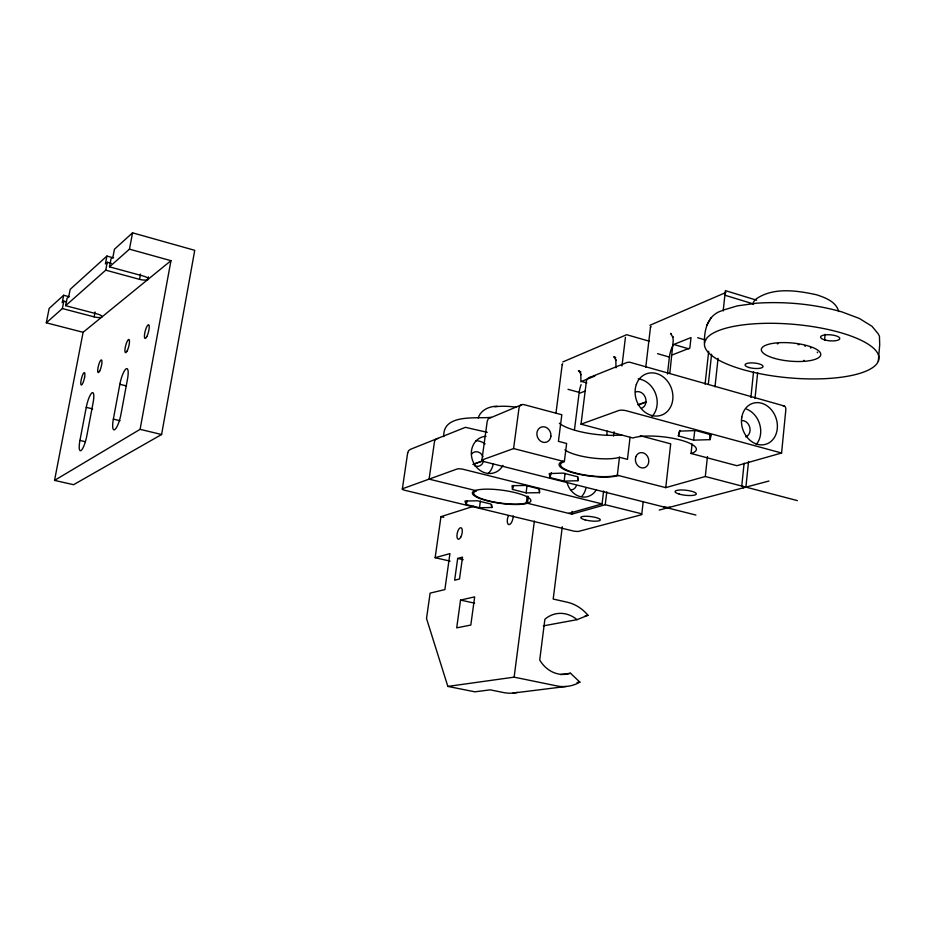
<?xml version="1.0" encoding="UTF-8"?>
<svg xmlns="http://www.w3.org/2000/svg" width="926" height="926" viewBox="0 0 926 926"><rect width="100%" height="100%" fill="white"/><g stroke="black" fill="none" stroke-linecap="round" stroke-linejoin="round"><path stroke-width="1.39" d="M616.01 367.807L615.825 359.693L615.975 360.48L614.054 356.626L615.755 357.737L613.996 357.008M580.926 381.859L580.822 373.965L580.984 374.717L579.248 370.932L580 371.581M878.276 361.36A87.553 26.854 5 0 0 757.711 323.602A87.553 26.854 5 0 0 739.075 368.444A87.553 26.854 5 0 0 878.276 361.36L879.7 344.923L879.445 336.207L878.126 333.707L871.979 326.276L859.259 318.417L841.954 311.923C814.301 304.052 785.341 301.32 756.681 303.184L737.339 305.881L722.859 310.21M824.591 339.877L825.112 334.309M590.406 377.414A5.324 4.526 68.4 0 0 586.378 381.362L581.019 424.177L632.875 437.998A34.355 8.866 6.5 0 1 680.124 439.943A34.355 8.866 6.5 0 1 691.039 453.485L736.876 465.697L781.579 453.011L785.804 410.091A5.313 2.836 -73.5 0 0 783.234 405.993M744.11 463.185L741.761 486.034A5.012 1.204 6 0 1 743.127 487.863M750.893 397.474L753.544 371.766M745.905 487.122L748.544 461.391M755.003 398.493L757.642 372.761M695.924 515.064L484.495 461.738A4.873 1.181 7.8 0 1 482.342 459.863L513.594 448.566L564.339 461.599A30.697 7.489 7 0 0 575.96 473.14A30.697 7.489 7 0 0 617.329 475.212L665.748 487.643L705.299 476.496L707.452 456.564M714.988 386.813L718.067 358.35M723.171 311.009L725.382 290.614L756.669 300.209M704.501 343.106C703.922 330.246 707.765 314.944 721.736 310.777M705.08 384.163L708.679 351.29M708.309 384.325L711.585 354.23M691.039 453.485L692.081 443.971M665.748 487.643L670.702 443.855L640.248 435.718M564.177 481.115L577.974 480.721L577.569 476.728L563.147 473.117L549.268 473.556L549.894 477.561L564.177 481.115L565.068 473.36M667.449 374.058L669.394 357.077A16.842 8.056 -73.4 0 1 673.248 344.877M669.822 373.305L673.248 340.513L672.727 336.508L672.866 337.342L670.609 333.395L671.396 334.112M479.541 507.737L491.88 507.494L490.873 504.022L477.341 500.781L464.945 501.059L466.137 504.543L479.541 507.737L480.316 501.035M641.73 514.416L643.223 501.533M630.074 437.269L627.458 459.365L619.471 457.282A30.627 7.732 7 0 1 590.753 457.791A30.627 7.732 7 0 1 564.872 449.851M645.781 367.205L650.492 327.11M693.62 440.151L678.376 435.926L679.383 431.134L695.924 430.578L711.33 434.873L710.034 439.642L693.62 440.151L694.847 429.733M617.329 475.212L619.471 457.282M526.13 492.875L539.522 492.678L539.326 488.974L525.528 485.455L512.055 485.699L512.46 489.414L526.13 492.875L526.987 485.849M606.704 435.37L607.225 431.146M568.714 513.374L602.062 503.918L603.625 491.023M438.102 438.473A4.584 4.086 68.4 0 0 434.444 441.945L429.085 479.136L476.601 490.792A28.174 6.332 7.7 0 0 488.87 500.885A28.174 6.332 7.7 0 0 526.304 502.98L571.817 514.138L605.245 504.716L606.796 491.845M613.521 436.053L614.042 431.759M621.983 365.955L625.432 337.342M571.817 514.138L572.164 511.349M564.339 461.599L566.631 443.485L558.424 441.343L561.827 414.755L524 404.639A5 4.341 68.4 0 0 518.977 408.239L513.594 448.566M562.29 526.755L553.192 599.053L567.117 602.178A42.77 37.19 79.8 0 1 587.987 615.281L577.037 619.668L543.296 625.883M574.49 429.664L579.178 392.381A15.522 6.887 -74.5 0 1 581.111 384.649M556.005 412.869L562.221 364.474M473.637 506.267L440.961 516.662L435.139 557.707L449.92 553.621L444.885 589.584L430.115 593.138L426.516 618.499L447.848 686.409L514.138 677.149L534.371 521.049M526.304 502.98L527.207 496.081M527.496 503.269L528.399 496.371M457.675 558.424L454.654 580.197L459.504 578.993L462.525 557.116L457.675 558.424L463.185 559.686M460.535 600.071L456.715 627.851L470.825 625.05L474.656 596.876L460.535 600.071L474.598 603.162M481.844 460.407L487.226 421.284L488.268 418.76L521.72 404.697M443.762 436.632C442.582 413.1 477.527 419.027 491.312 417.302M407.648 452.976L408.586 450.661L410.577 449.272L465.408 427.326L487.226 432.338M402.324 489.136L407.683 452.698M109.499 266.838L129.466 249.163L170.951 260.681L83.108 332.295L54.541 480.397L73.571 484.703L161.587 434.514L194.738 250.321L132.545 232.831L114.43 249.256L112.914 257.196L111.016 258.898L109.499 266.838L143.472 276.098A6.818 2.026 11.1 0 1 147.905 279.467L148.38 276.851M54.541 480.397L140.092 429.34L170.951 260.681M113.354 419.108L119.848 384.29A13.473 3.183 -75.8 0 1 126.063 368.861A13.473 3.183 -75.8 0 1 127.51 379.023L120.97 414.246A13.531 3.206 -76.1 0 1 114.743 429.629A13.531 3.206 -76.1 0 1 113.354 419.108L120.056 420.728M83.108 332.295L46.3 322.804L62.378 308.555L94.116 316.866A6.366 1.748 11.2 0 0 101.825 317.039A6.366 1.748 11.2 0 0 97.508 314.053L65.63 305.684L105.749 270.161L139.537 279.351L140.52 274.108M129.466 249.163L132.545 232.831M94.116 316.866L95.054 311.969M113.632 257.914L106.907 256.074L105.402 263.933L107.266 262.266L111.317 263.366M105.749 270.161L107.266 262.266M79.937 440.44L86.245 407.359A12.756 2.847 -76 0 1 91.987 392.844A12.756 2.847 -76 0 1 93.109 402.648L86.766 436.077A12.825 2.871 -76.2 0 1 81.013 450.557A12.825 2.871 -76.2 0 1 79.937 440.44L85.053 441.644M69.149 296.725L63.663 295.267L62.216 302.617L63.836 301.181L66.591 301.899M62.378 308.555L63.836 301.181M65.63 305.684L67.077 298.265L68.721 296.795L70.179 289.363L106.907 256.074M46.3 322.804L49.147 308.427L63.663 295.267M635.525 391.964A8.681 7.315 69.8 0 1 645.989 401.942L645.538 404.037A8.681 7.315 69.8 0 1 641.591 408.239M678.376 435.926L680.078 430.405M549.894 477.561L551.433 472.607M466.137 504.543L467.352 500.688M512.46 489.414L513.745 485.386M752.525 303.925L754.748 300.14M478.186 417.996C480.791 409.894 489.252 406.282 497.193 406.201M711.226 317.502L706.642 325.489M649.867 325.304L726.019 292.431M755.986 299.029C773.465 286.898 797.054 290.544 816.582 294.781C825.193 297.628 836.317 301.691 838.69 311.576M562.753 361.962L626.67 334.703L649.253 341.208M589.225 377.611L627.087 362.436L629.53 362.159L784.009 405.912M594.805 376.083L581.47 381.431L586.852 382.913M672.577 354.808L689.835 348.037L691.016 337.562L673.758 344.472L688.909 348.87M580 393.087L585.336 391.015M581.019 424.177L618.857 410.496A5.556 1.516 6.7 0 1 626.427 410.785L781.579 453.011M473.186 464.25L483.476 460.546M638.199 404.755L645.989 401.942M473.151 464.412L483.441 460.708L483.036 462.352A7.466 6.598 70 0 1 474.309 465.628M638.153 404.951L645.954 402.139M659.208 510.064L768.974 481.022M585.163 615.813L587.987 615.281M777.354 343.812L778.118 343.696M803.583 360.515L804.324 360.411M560.624 674.579L570.474 673.237L579.896 682.115A42.77 37.19 79.8 0 1 556.723 685.9L514.138 677.149M577.06 682.474L579.896 682.115M512.946 693.088L566.318 686.455M798.096 344.599L799.011 344.727M447.848 686.409L474.899 691.826L490.143 689.847L503.709 692.579A40.675 35.859 80.5 0 0 517.495 692.347M804.671 345.977L805.527 346.162M435.139 557.707L450.082 561.121M440.961 516.662L443.716 517.31M140.092 429.34L161.587 434.514M86.245 407.359L92.6 408.898M602.062 503.918L463.336 469.332A4.746 1.111 8 0 0 457.039 469.019L402.694 488.673A4.48 0.995 8.3 0 0 404.905 490.317L573.125 530.945A4.329 0.926 7.2 0 0 578.958 531.293L641.081 514.856A4.584 1.03 6.8 0 0 639.519 513.259L605.245 504.716M119.848 384.29L126.515 385.945M705.299 476.496L797.355 500.596M568.02 389.325L579.178 392.381M657.553 353.674L669.394 357.077M697.648 337.712L705.728 340.097M724.884 295.22L753.509 303.971M810.319 347.782L811.026 348.026M578.345 370.851L580.915 371.986M817.23 352.123L817.623 352.713M709.652 434.444L710.034 439.642M577.731 476.844L577.974 480.721M539.279 488.453L539.522 492.678M491.741 504.809L491.88 507.494M638.176 378.896A21.715 18.288 69.8 0 1 655.631 393.793A21.715 18.288 69.8 0 1 652.043 416.469M746.622 409.142A21.205 17.409 71.8 0 1 756.241 444.468M741.969 420.531A8.484 6.968 71.8 0 1 749.84 427.569A8.484 6.968 71.8 0 1 745.8 436.864M669.915 507.228A4.699 1.076 6.6 0 1 663.491 506.881M650.619 327.503A4.618 1.458 6.3 0 1 651.152 326.45M621.693 434.896A39.876 10.591 7 0 1 559.304 423.228M618.591 475.536A32.19 7.848 7 0 1 575.243 473.36A32.19 7.848 7 0 1 563.043 461.264M147.905 279.467A6.818 2.026 11.1 0 1 139.537 279.351M494.831 406.861A27.132 7.2 7.6 0 1 516.291 407.209M502.934 465.396A18.89 16.622 69.9 0 1 474.216 463.984A18.89 16.622 69.9 0 1 486.046 436.273M475.698 440.637A18.67 16.483 70 0 1 485.155 443.901M493.222 464.007A18.67 16.483 70 0 1 487.898 473.788M576.227 486.011A7.315 6.32 72.3 0 1 571.122 489.866M471.496 454.134A7.466 6.598 70 0 1 483.002 456.738M596.344 489.68A18.497 15.916 72.3 0 1 580.533 496.706A18.497 15.916 72.3 0 1 567.082 482.666M585.915 488.152A18.3 15.788 72.3 0 1 582.049 496.012M562.395 364.809A4.26 1.25 7.2 0 1 562.753 363.906M570.474 673.237A30.674 26.669 79.8 0 1 539.719 660.007L544.882 619.274A30.674 26.669 79.8 0 1 577.037 619.668M513.166 515.898A6.227 2.639 -76.5 0 1 508.987 524.648A6.227 2.639 -76.5 0 1 508.386 515.701M84.636 377.067L84.301 378.676A6.401 1.389 -75.9 0 1 81.592 384.95A6.401 1.389 -75.9 0 1 81.048 380.54L81.384 378.942A6.401 1.389 -75.9 0 1 84.092 372.669A6.401 1.389 -75.9 0 1 84.636 377.067M550.901 436.227L550.461 438.16A7.975 6.91 69.9 0 1 542.185 441.991A7.975 6.91 69.9 0 1 536.918 432.94L537.381 431.007A7.975 6.91 69.9 0 1 545.645 427.199A7.975 6.91 69.9 0 1 550.901 436.227M824.846 339.969L822.959 339.31A9.642 3.021 4.6 0 1 822.925 335.305A9.642 3.021 4.6 0 1 835.518 335.687L837.417 336.346A9.642 3.021 4.6 0 1 837.405 340.351A9.642 3.021 4.6 0 1 824.846 339.969M636.336 384.487A22.004 18.451 69.7 0 0 656.974 416.063A22.004 18.451 69.7 0 0 668.688 382.866A22.004 18.451 69.7 0 0 636.336 384.487M741.807 417.128A21.483 17.548 71.8 0 0 765.165 444.445A21.483 17.548 71.8 0 0 771.312 409.697A21.483 17.548 71.8 0 0 741.807 417.128M679.302 494.114A10.707 2.535 6.4 0 0 696.248 494.171A10.707 2.535 6.4 0 0 681.513 489.97A10.707 2.535 6.4 0 0 679.302 494.114M635.873 456.68A7.802 6.598 72.1 0 0 642.98 467.977A7.802 6.598 72.1 0 0 647.413 456.217A7.802 6.598 72.1 0 0 635.873 456.68M146.817 336.589A7.084 1.702 -75.5 0 0 148.936 325.014A7.084 1.702 -75.5 0 0 144.745 333.14A7.084 1.702 -75.5 0 0 146.817 336.589M127.128 350.966A6.876 1.609 -75.6 0 0 129.223 339.715A6.876 1.609 -75.6 0 0 125.23 347.551A6.876 1.609 -75.6 0 0 127.128 350.966M99.707 371.002A6.575 1.47 -75.8 0 0 101.756 360.191A6.575 1.47 -75.8 0 0 98.029 367.622A6.575 1.47 -75.8 0 0 99.707 371.002M774.83 358.455A29.806 9.133 5 0 0 820.725 354.924A29.806 9.133 5 0 0 777.62 342.817A29.806 9.133 5 0 0 774.83 358.455M749.03 367.529A9.04 2.709 5.4 0 0 763.036 366.673A9.04 2.709 5.4 0 0 750.095 362.923A9.04 2.709 5.4 0 0 749.03 367.529M481.659 499.172A29.528 6.644 7.7 0 0 530.147 501.973A29.528 6.644 7.7 0 0 493.026 489.322A29.528 6.644 7.7 0 0 481.659 499.172M585.093 519.88A9.816 2.153 7.1 0 0 600.291 520.042A9.816 2.153 7.1 0 0 586.332 516.268A9.816 2.153 7.1 0 0 585.093 519.88M460.743 537.219A5.926 2.384 -76.8 0 0 461.16 527.774A5.926 2.384 -76.8 0 0 456.935 535.425A5.926 2.384 -76.8 0 0 460.743 537.219"/></g></svg>
